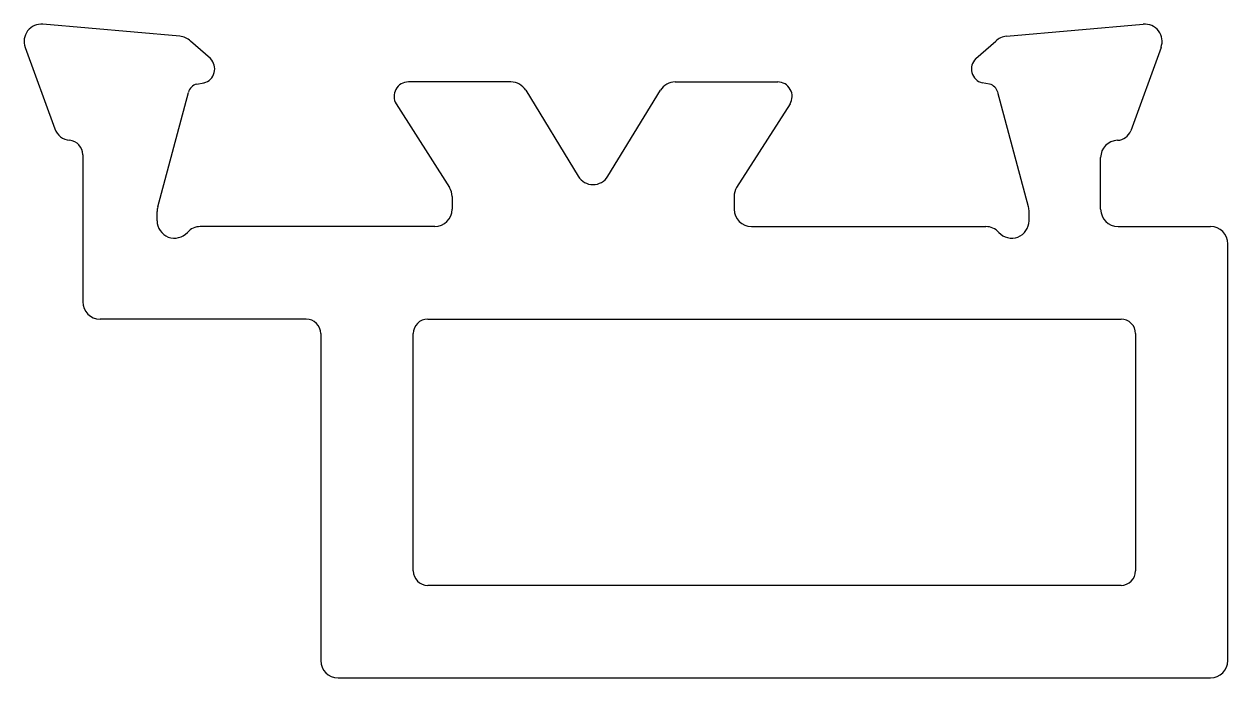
# Model space of a CAD drawing. Extents: x 606.3 to 627.1, y 2176.6 to 2187.9.
import ezdxf

# ---------------------------------------------------------------- set-up
doc = ezdxf.new("R2010")
doc.units = 0
doc.layers.get('0').update_dxf_attribs({"linetype": 'CONTINUOUS'})

msp = doc.modelspace()

# ---------------------------------------------------------------- linework, layer by layer
at = {"color": 0}
for p, q in [((608.996, 2187.705), (606.63, 2187.912)), ((623.289, 2187.705), (625.654, 2187.912)), ((609.527, 2187.316), (609.182, 2187.619)), ((622.757, 2187.316), (623.103, 2187.619)), ((606.322, 2187.511), (606.836, 2186.1)), ((625.962, 2187.511), (625.437, 2186.069)), ((609.287, 2186.875), (609.415, 2186.898)), ((614.722, 2186.913), (612.95, 2186.913)), ((614.978, 2186.77), (615.886, 2185.282)), ((616.398, 2185.282), (617.306, 2186.77)), ((617.562, 2186.913), (619.334, 2186.913)), ((622.998, 2186.875), (622.869, 2186.898)), ((608.614, 2184.752), (609.145, 2186.733)), ((623.67, 2184.752), (623.139, 2186.733)), ((612.737, 2186.533), (613.66, 2185.091)), ((619.547, 2186.533), (618.624, 2185.091)), ((607.318, 2185.655), (607.318, 2183.113)), ((624.918, 2184.713), (624.918, 2185.605)), ((613.704, 2184.934), (613.704, 2184.713)), ((618.58, 2184.934), (618.58, 2184.713)), ((608.604, 2184.513), (608.604, 2184.674)), ((623.68, 2184.513), (623.68, 2184.674)), ((613.404, 2184.413), (609.351, 2184.413)), ((618.88, 2184.413), (622.933, 2184.413)), ((625.218, 2184.413), (626.818, 2184.413)), ((627.118, 2176.911), (627.118, 2184.113)), ((611.182, 2182.813), (607.618, 2182.813)), ((613.282, 2182.813), (625.27, 2182.813)), ((611.432, 2182.563), (611.432, 2176.911)), ((613.032, 2178.461), (613.032, 2182.563)), ((625.52, 2182.563), (625.52, 2178.461)), ((625.27, 2178.211), (613.282, 2178.211)), ((611.732, 2176.611), (626.818, 2176.611))]:
    msp.add_line(p, q, dxfattribs=at)
for centre, radius, start, end in [((606.604, 2187.613), 0.3, 85, 200), ((625.68, 2187.613), 0.3, 340, 95), ((608.97, 2187.406), 0.3, 45, 85), ((623.315, 2187.406), 0.3, 95, 135), ((609.35, 2187.139), 0.25, 285, 45), ((622.934, 2187.139), 0.25, 135, 255), ((609.338, 2186.682), 0.2, 105, 165), ((612.95, 2186.663), 0.25, 90, 211.3955), ((614.722, 2186.613), 0.3, 31.3955, 90), ((617.562, 2186.613), 0.3, 90, 148.6045), ((619.334, 2186.663), 0.25, 328.6045, 90), ((622.946, 2186.682), 0.2, 15, 75), ((607.117, 2186.203), 0.3, 200, 264.8727), ((625.202, 2186.155), 0.25, 271.6546, 340), ((607.068, 2185.655), 0.25, 0, 84.8727), ((625.218, 2185.605), 0.3, 91.6546, 180), ((613.404, 2184.934), 0.3, 0, 31.3955), ((616.142, 2185.439), 0.3, 211.3955, 328.6045), ((618.88, 2184.934), 0.3, 148.6045, 180), ((608.904, 2184.674), 0.3, 165, 180), ((613.404, 2184.713), 0.3, 270, 0), ((618.88, 2184.713), 0.3, 180, 270), ((623.38, 2184.674), 0.3, 0, 15), ((625.218, 2184.713), 0.3, 180, 270), ((608.904, 2184.513), 0.3, 180, 318.1897), ((623.38, 2184.513), 0.3, 221.8103, 360), ((609.351, 2184.113), 0.3, 90, 138.1897), ((622.933, 2184.113), 0.3, 41.8103, 90), ((626.818, 2184.113), 0.3, 0, 90), ((607.618, 2183.113), 0.3, 180, 270), ((611.182, 2182.563), 0.25, 0, 90), ((613.282, 2182.563), 0.25, 90, 180), ((625.27, 2182.563), 0.25, 360, 90), ((613.282, 2178.461), 0.25, 180, 270), ((625.27, 2178.461), 0.25, 270, 360), ((611.732, 2176.911), 0.3, 180, 270), ((626.818, 2176.911), 0.3, 270, 0)]:
    msp.add_arc(centre, radius, start, end, dxfattribs=at)

doc.saveas('drawing.dxf')
